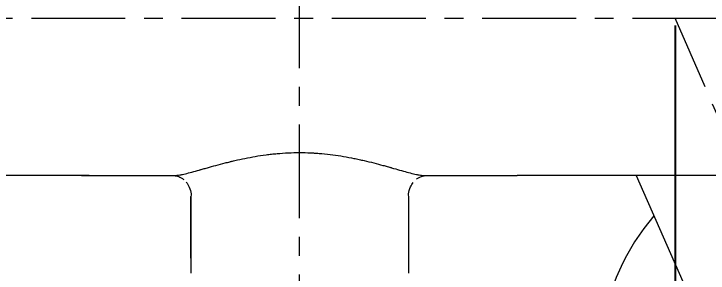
# Model space of a CAD drawing. Header units: millimetres. Extents: x 1435 to 2029, y -1230 to -810.
# Drawn here: x 1541.1 to 1633.5, y -1081.8 to -1047.2 of the extents above; entities that cross this region are included whole.
import ezdxf

# ---------------------------------------------------------------- set-up
doc = ezdxf.new("R2010")
doc.units = ezdxf.units.MM
doc.header["$LTSCALE"] = 10
doc.linetypes.add('CENTER', pattern=[2, 1.25, -0.25, 0.25, -0.25])
doc.layers.get('0').update_dxf_attribs({"color": 2})
for name, color, linetype in [('08_ALL_FEATURES', 7, 'Continuous'), ('CENTER', 1, 'CENTER'), ('DIM', 2, 'Continuous'), ('DWG', 7, 'Continuous')]:
    doc.layers.add(name, color=color, linetype=linetype)
doc.styles.add('GHS', font='romans', dxfattribs={"bigfont": 'ghs'})
doc.dimstyles.new('ISO-25', dxfattribs={"dimscale": 0, "dimtxt": 3.5, "dimasz": 3, "dimexe": 1.5, "dimexo": 1, "dimgap": 1, "dimtad": 3, "dimtoh": 1, "dimdec": 4, "dimzin": 9, "dimdsep": 46, "dimtxsty": 'GHS', "dimcen": 2.5, "dimclrd": 256, "dimclre": 256, "dimclrt": 256, "dimadec": 4, "dimazin": 2, "dimtfac": 1, "dimtdec": 4, "dimtix": 1, "dimtmove": 2, "dimatfit": 3, "dimfxl": 0, "dimlwd": 25, "dimlwe": 25, "dimarcsym": 0})

# ---------------------------------------------------------------- blocks, each defined once
blk = doc.blocks.new('*D0')
at = {"layer": 'Defpoints', "color": 0}
for p in [(1529.102, -1047.791), (1629.102, -1047.791), (1629.102, -1192.953)]:
    blk.add_point(p, dxfattribs=at)
at = {"layer": 'DIM', "lineweight": 25}
for p, q in [((1529.102, -1048.791), (1529.102, -1194.453)), ((1629.102, -1048.791), (1629.102, -1194.453)), ((1532.102, -1192.953), (1626.102, -1192.953))]:
    blk.add_line(p, q, dxfattribs=at)
at = {"layer": 'DIM'}
for points in [[(1532.102, -1192.453), (1532.102, -1193.453), (1529.102, -1192.953)], [(1626.102, -1192.453), (1626.102, -1193.453), (1629.102, -1192.953)]]:
    blk.add_solid(points, dxfattribs=at)
at = {"layer": 'DIM', "insert": (1579.102, -1190.203), "char_height": 3.5, "attachment_point": 5, "style": 'GHS'}
blk.add_mtext('100', dxfattribs=at)

msp = doc.modelspace()

# ---------------------------------------------------------------- linework, layer by layer
at = {"color": 0, "lineweight": 5}
for p, q in [((1550.1016, -1068.79136), (1562.33464, -1068.79136)), ((1595.83607, -1068.79136), (1608.1016, -1068.79136)), ((1647.6016, -1068.79136), (1608.1016, -1068.79136)), ((1623.92724, -1068.79155), (1637.20729, -1098.86881)), ((1564.65721, -1079.79137), (1564.65721, -1071.5628)), ((1564.65721, -1071.5628), (1564.65721, -1081.79137)), ((1593.65721, -1076.14667), (1593.65721, -1071.5614)), ((1593.65721, -1081.79137), (1593.65721, -1071.5614))]:
    msp.add_line(p, q, dxfattribs=at)
msp.add_arc((1649.1016, -1093.61711), 30, 139.5056249, 270, dxfattribs=at)
for points, knots in [([(1562.33154, -1068.79136), (1562.39868, -1068.79135), (1562.47024, -1068.78856), (1562.72737, -1068.77018), (1562.93346, -1068.74216), (1563.1933, -1068.69541), (1563.22257, -1068.69), (1563.28183, -1068.67877), (1563.37167, -1068.66136), (1563.58788, -1068.61673), (1563.78423, -1068.57205), (1564.19114, -1068.47504), (1564.48129, -1068.40019), (1565.09767, -1068.23451), (1565.4239, -1068.14367), (1565.81089, -1068.03467), (1565.85419, -1068.02246), (1565.94124, -1067.99788), (1566.07243, -1067.96081), (1566.38274, -1067.87294), (1566.65586, -1067.79557), (1567.21138, -1067.63886), (1567.59408, -1067.53177), (1568.38371, -1067.31613), (1568.79063, -1067.20758), (1569.41936, -1067.04639), (1569.63199, -1066.99293), (1569.90168, -1066.92674), (1569.95584, -1066.91352), (1570.0644, -1066.8872), (1570.22757, -1066.84789), (1570.39175, -1066.8091), (1570.94123, -1066.68109), (1571.3879, -1066.58285), (1572.29543, -1066.39779), (1572.7563, -1066.31097), (1573.69259, -1066.1518), (1574.16802, -1066.07945), (1574.89257, -1065.984), (1575.136, -1065.95436), (1575.50408, -1065.91346), (1575.6274, -1065.9004), (1575.87404, -1065.87561), (1575.99743, -1065.86387), (1576.61464, -1065.8085), (1577.10936, -1065.77484), (1578.10071, -1065.72974), (1578.59734, -1065.71829), (1579.5925, -1065.71808), (1580.09104, -1065.72933), (1580.71544, -1065.7576), (1580.84037, -1065.76396), (1581.02788, -1065.77456), (1581.09042, -1065.77828), (1581.21539, -1065.78605), (1581.52732, -1065.80632), (1581.83688, -1065.83077), (1582.5754, -1065.89705), (1583.54828, -1066.00566), (1584.49847, -1066.14987), (1585.43758, -1066.30926), (1585.90159, -1066.39654), (1586.47472, -1066.51339), (1586.58911, -1066.53717), (1586.8164, -1066.58529), (1587.15527, -1066.65834), (1587.488, -1066.73372), (1588.14543, -1066.88695), (1588.57303, -1066.99236), (1589.40726, -1067.2062), (1589.81389, -1067.31462), (1590.40795, -1067.47682), (1590.60331, -1067.53081), (1590.89232, -1067.61134), (1590.98798, -1067.6381), (1591.13045, -1067.67809), (1591.17778, -1067.69139), (1591.27189, -1067.71788), (1591.69309, -1067.83658), (1592.0937, -1067.95056), (1592.77334, -1068.142), (1593.09688, -1068.23212), (1593.71036, -1068.39715), (1594.0003, -1068.47208), (1594.40834, -1068.56959), (1594.53986, -1068.5996), (1594.73009, -1068.64039), (1594.7924, -1068.6533), (1594.91385, -1068.67745), (1594.97307, -1068.68872), (1595.2616, -1068.7409), (1595.46835, -1068.76932), (1595.72753, -1068.7883), (1595.80009, -1068.79125), (1595.86821, -1068.79136)], [0, 0, 0, 0, 0.01452793, 0.01452793, 0.04920079, 0.04920079, 0.0535349, 0.0535349, 0.05786901, 0.06653722, 0.08387365, 0.08387365, 0.11854651, 0.11854651, 0.15321937, 0.15321937, 0.15755348, 0.15755348, 0.16188759, 0.1705558, 0.18789223, 0.18789223, 0.2225651, 0.2225651, 0.25723796, 0.25723796, 0.27457439, 0.27457439, 0.27890849, 0.27890849, 0.2832426, 0.29191082, 0.29191082, 0.32658368, 0.32658368, 0.36125654, 0.36125654, 0.3959294, 0.3959294, 0.41326583, 0.41326583, 0.42193405, 0.42193405, 0.43060226, 0.43060226, 0.46527512, 0.46527512, 0.49994798, 0.49994798, 0.53462084, 0.53462084, 0.54328906, 0.54328906, 0.54762317, 0.54762317, 0.55195727, 0.5692937, 0.5692937, 0.60396657, 0.63863943, 0.63863943, 0.67331229, 0.67331229, 0.6819805, 0.6819805, 0.69064872, 0.70798515, 0.70798515, 0.74265801, 0.74265801, 0.77733087, 0.77733087, 0.7946673, 0.7946673, 0.80333552, 0.80333552, 0.80766962, 0.80766962, 0.81200373, 0.84667659, 0.84667659, 0.88134945, 0.88134945, 0.91602231, 0.91602231, 0.93335874, 0.93335874, 0.94202696, 0.94202696, 0.95069517, 0.95069517, 0.98536804, 0.98536804, 1, 1, 1, 1]), ([(1562.39075, -1068.7914), (1562.3912, -1068.79138), (1562.40695, -1068.79103), (1562.52241, -1068.7946), (1562.73917, -1068.82863), (1563.02989, -1068.91218), (1563.37132, -1069.06577), (1563.59919, -1069.22663), (1563.7167, -1069.32206)], [0, 0, 0, 0, 0.00644107, 0.21625399, 0.405551, 0.59658717, 0.7953229, 1, 1, 1, 1]), ([(1594.67811, -1069.25607), (1594.67823, -1069.25596), (1594.79007, -1069.15346), (1595.03388, -1069.02618), (1595.357, -1068.88238), (1595.62361, -1068.81488), (1595.80638, -1068.78822), (1595.89816, -1068.78514), (1595.90962, -1068.78526), (1595.91013, -1068.78527)], [0, 0, 0, 0, 0.00023568, 0.21278982, 0.41327952, 0.60502307, 0.79492872, 0.98988144, 1, 1, 1, 1]), ([(1564.02375, -1069.6611), (1564.18528, -1069.85784), (1564.48368, -1070.34108), (1564.7086, -1071.02251), (1564.68016, -1071.44548), (1564.66315, -1071.56306)], [0, 0, 0, 0, 0.3841967, 0.83113911, 1, 1, 1, 1]), ([(1593.64643, -1071.55813), (1593.63182, -1071.4463), (1593.60635, -1071.01686), (1593.82504, -1070.35306), (1594.11497, -1069.87966), (1594.25864, -1069.6981)], [0, 0, 0, 0, 0.16500797, 0.6420815, 1, 1, 1, 1])]:
    msp.add_open_spline(points, degree=3, knots=knots, dxfattribs=at)
at = {"layer": '08_ALL_FEATURES', "color": 1, "linetype": 'CENTER', "lineweight": 5}
msp.add_line((1503.4179, -1047.79136), (1705.06036, -1047.79136), dxfattribs=at)
at = {"layer": 'CENTER', "lineweight": 5}
for p, q in [((1579.1016, -1174.46748), (1579.1016, -997.36105)), ((1649.1016, -1093.61711), (1629.1016, -1047.79136))]:
    msp.add_line(p, q, dxfattribs=at)
at = {"layer": 'DWG', "lineweight": 5}
msp.add_line((1551.09033, -1068.79136), (1511.59033, -1068.79136), dxfattribs=at)

# ---------------------------------------------------------------- dimensions: what is measured, and where the dimension line sits
at = {"layer": 'DIM'}
dim = msp.add_linear_dim(base=(1629.1016, -1192.95275), p1=(1529.1016, -1047.79136), p2=(1629.1016, -1047.79136), dimstyle='ISO-25', override={"dimscale": 1}, dxfattribs=at)
dim.commit()
dim.dimension.update_dxf_attribs({"geometry": '*D0', "text_midpoint": (1579.1016, -1190.20275)})

doc.saveas('drawing.dxf')
